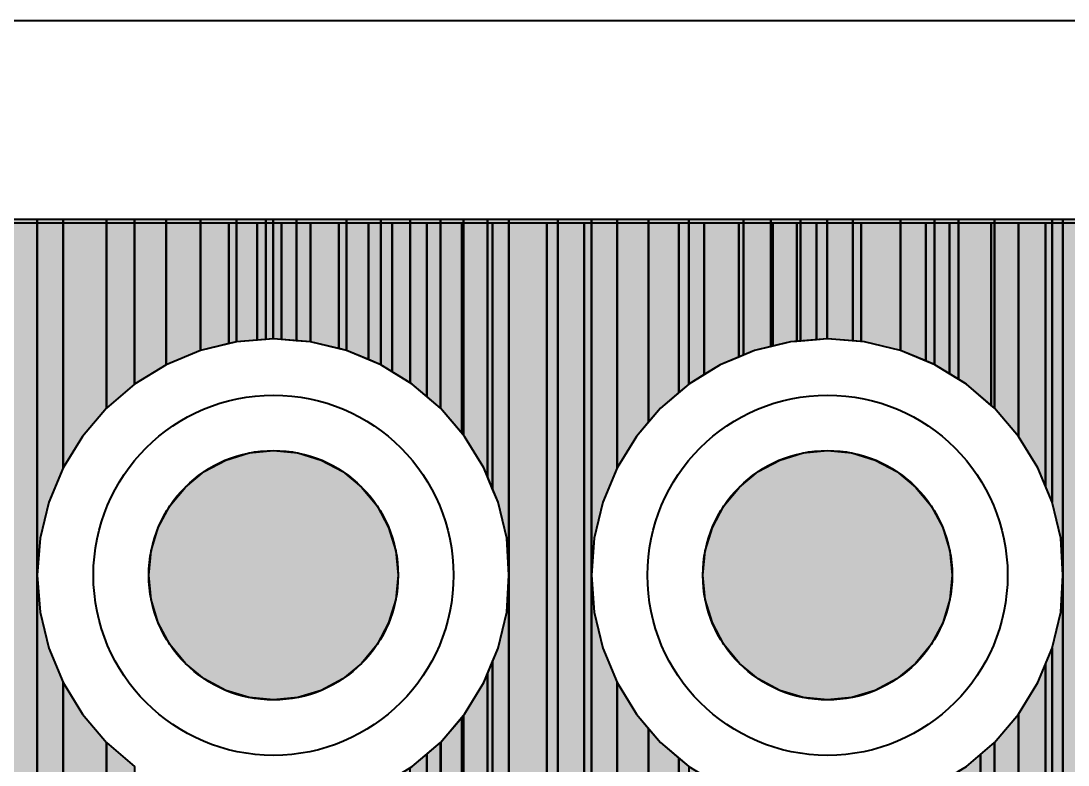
# Model space of a CAD drawing. Header units: millimetres. Extents: x 2 to 110, y 3 to 56.
# Drawn here: x 69.272 to 74.073, y 52.488 to 55.898 of the extents above; entities that cross this region are included whole.
import ezdxf

# ---------------------------------------------------------------- set-up
doc = ezdxf.new("R2010")
doc.units = ezdxf.units.MM
for name, color, linetype in [('bottom_copper', 7, 'Continuous'), ('bottom_silk', 7, 'Continuous'), ('drill_plated', 7, 'Continuous'), ('outline', 7, 'Continuous'), ('top_copper', 7, 'Continuous'), ('top_silk', 7, 'Continuous')]:
    doc.layers.add(name, color=color, linetype=linetype)

# ---------------------------------------------------------------- blocks, each defined once
blk = doc.blocks.new('Block24563')
at = {"layer": 'bottom_copper', "lineweight": 40}
for points in [[(0.0911, 50.8907), (-0.0635, 50.9028), (-0.0652, 50.9027), (-0.0652, 51.435), (0.0911, 51.435), (0.0911, 50.8907)], [(0.2711, 50.8498), (0.1059, 50.8895), (0.0911, 50.8907), (0.0911, 51.435), (0.2711, 51.435), (0.2711, 50.8498)], [(0.3865, 50.802), (0.2711, 50.8498), (0.2711, 51.435), (0.3865, 51.435), (0.3865, 50.802)], [(0.4957, 50.7434), (0.4281, 50.7848), (0.3865, 50.802), (0.3865, 51.435), (0.4957, 51.435), (0.4957, 50.7434)], [(0.6872, 50.5985), (0.573, 50.696), (0.4957, 50.7434), (0.4957, 51.435), (0.6872, 51.435), (0.6872, 50.5985)], [(0.8125, 50.4565), (0.7022, 50.5857), (0.6872, 50.5985), (0.6872, 51.435), (0.8125, 51.435), (0.8125, 50.4565)], [(0.9359, 50.228), (0.9013, 50.3116), (0.8125, 50.4565), (0.8125, 51.435), (0.9359, 51.435), (0.9359, 50.228)], [(1.016, 49.82), (1.006, 49.9894), (0.9663, 50.1546), (0.9359, 50.228), (0.9359, 51.435), (1.016, 51.435), (1.016, 49.82)], [(1.1938, 22.1541), (1.0575, 22.0705), (1.016, 22.035), (1.016, 51.435), (1.1938, 51.435), (1.1938, 22.1541)], [(1.016, 22.035), (0.9359, 21.9666), (0.9359, 49.412), (0.9663, 49.4854), (1.006, 49.6506), (1.016, 49.82), (1.016, 22.035)], [(0.9359, 21.9666), (0.832, 21.845), (0.8125, 21.8132), (0.8125, 49.1835), (0.9013, 49.3284), (0.9359, 49.412), (0.9359, 21.9666)], [(0.8125, 21.8132), (0.7484, 21.7087), (0.6872, 21.5609), (0.6499, 21.4054), (0.6374, 21.246), (0.6374, 48.999), (0.7022, 49.0543), (0.8125, 49.1835), (0.8125, 21.8132)], [(0.6374, 2.2585), (0.5845, 2.1965), (0.4957, 2.0516), (0.4957, 48.8966), (0.573, 48.944), (0.6374, 48.999), (0.6374, 2.2585)]]:
    blk.add_hatch(color=7, dxfattribs=at).paths.add_polyline_path(points, flags=0)
at = {"layer": 'bottom_copper', "color": 7, "lineweight": 40}
for points in [[(0.0911, 50.8907), (-0.0635, 50.9028), (-0.0652, 50.9027), (-0.0652, 51.435), (0.0911, 51.435), (0.0911, 50.8907)], [(0.2711, 50.8498), (0.1059, 50.8895), (0.0911, 50.8907), (0.0911, 51.435), (0.2711, 51.435), (0.2711, 50.8498)], [(0.3865, 50.802), (0.2711, 50.8498), (0.2711, 51.435), (0.3865, 51.435), (0.3865, 50.802)], [(0.4957, 50.7434), (0.4281, 50.7848), (0.3865, 50.802), (0.3865, 51.435), (0.4957, 51.435), (0.4957, 50.7434)], [(0.6872, 50.5985), (0.573, 50.696), (0.4957, 50.7434), (0.4957, 51.435), (0.6872, 51.435), (0.6872, 50.5985)], [(0.8125, 50.4565), (0.7022, 50.5857), (0.6872, 50.5985), (0.6872, 51.435), (0.8125, 51.435), (0.8125, 50.4565)], [(0.9359, 50.228), (0.9013, 50.3116), (0.8125, 50.4565), (0.8125, 51.435), (0.9359, 51.435), (0.9359, 50.228)], [(1.016, 49.82), (1.006, 49.9894), (0.9663, 50.1546), (0.9359, 50.228), (0.9359, 51.435), (1.016, 51.435), (1.016, 49.82)], [(1.1938, 22.1541), (1.0575, 22.0705), (1.016, 22.035), (1.016, 51.435), (1.1938, 51.435), (1.1938, 22.1541)], [(1.016, 22.035), (0.9359, 21.9666), (0.9359, 49.412), (0.9663, 49.4854), (1.006, 49.6506), (1.016, 49.82), (1.016, 22.035)], [(0.9359, 21.9666), (0.832, 21.845), (0.8125, 21.8132), (0.8125, 49.1835), (0.9013, 49.3284), (0.9359, 49.412), (0.9359, 21.9666)], [(0.8125, 21.8132), (0.7484, 21.7087), (0.6872, 21.5609), (0.6499, 21.4054), (0.6374, 21.246), (0.6374, 48.999), (0.7022, 49.0543), (0.8125, 49.1835), (0.8125, 21.8132)], [(0.6374, 2.2585), (0.5845, 2.1965), (0.4957, 2.0516), (0.4957, 48.8966), (0.573, 48.944), (0.6374, 48.999), (0.6374, 2.2585)]]:
    blk.add_lwpolyline(points, close=True, dxfattribs=at)
blk = doc.blocks.new('Block25898')
at = {"layer": 'bottom_copper', "lineweight": 40}
for points in [[(0, 48.0558), (-0.0977, 48.1703), (-0.161, 48.2243), (-0.161, 49.0196), (0, 49.0196), (0, 48.0558)], [(0.1413, 47.7998), (0.1014, 47.8962), (0.0126, 48.0411), (0, 48.0558), (0, 49.0196), (0.1413, 49.0196), (0.1413, 47.7998)], [(0.2161, 47.4046), (0.2061, 47.574), (0.1664, 47.7392), (0.1413, 47.7998), (0.1413, 49.0196), (0.2161, 49.0196), (0.2161, 47.4046)], [(0.39, 37.2115), (0.3033, 37.2647), (0.2161, 37.3008), (0.2161, 49.0196), (0.39, 49.0196), (0.39, 37.2115)], [(0.5612, 37.0772), (0.4396, 37.1811), (0.39, 37.2115), (0.39, 49.0196), (0.5612, 49.0196), (0.5612, 37.0772)], [(0.5938, 37.039), (0.5612, 37.0772), (0.5612, 49.0196), (0.5938, 49.0196), (0.5938, 37.039)], [(0.7118, 47.8962), (0.6468, 47.7392), (0.6071, 47.574), (0.5938, 47.4046), (0.5938, 49.0196), (0.7118, 49.0196), (0.7118, 47.8962)], [(0.8566, 48.1067), (0.8006, 48.0411), (0.7118, 47.8962), (0.7118, 49.0196), (0.8566, 49.0196), (0.8566, 48.1067)], [(0.9952, 48.2422), (0.9109, 48.1703), (0.8566, 48.1067), (0.8566, 49.0196), (0.9952, 49.0196), (0.9952, 48.2422)], [(1.1106, 48.3238), (1.0401, 48.2806), (0.9952, 48.2422), (0.9952, 49.0196), (1.1106, 49.0196), (1.1106, 48.3238)], [(1.27, 48.4046), (1.185, 48.3694), (1.1106, 48.3238), (1.1106, 49.0196), (1.27, 49.0196), (1.27, 48.4046)], [(1.4255, 48.4544), (1.342, 48.4344), (1.27, 48.4046), (1.27, 49.0196), (1.4255, 49.0196), (1.4255, 48.4544)], [(1.5366, 48.4764), (1.5072, 48.4741), (1.4255, 48.4544), (1.4255, 49.0196), (1.5366, 49.0196), (1.5366, 48.4764)], [(1.6254, 48.4834), (1.5366, 48.4764), (1.5366, 49.0196), (1.6254, 49.0196), (1.6254, 48.4834)], [(1.6749, 48.4873), (1.6254, 48.4834), (1.6254, 49.0196), (1.6749, 49.0196), (1.6749, 48.4873)], [(0.2161, 37.3008), (0.1555, 37.3259), (0.1413, 37.3293), (0.1413, 47.0093), (0.1664, 47.07), (0.2061, 47.2352), (0.2161, 47.4046), (0.2161, 37.3008)], [(0.7118, 36.8794), (0.6651, 36.9556), (0.5938, 37.039), (0.5938, 47.4046), (0.6071, 47.2352), (0.6468, 47.07), (0.7118, 46.913), (0.7118, 36.8794)], [(0.1413, 37.3293), (0, 37.3632), (0, 46.7533), (0.0126, 46.7681), (0.1014, 46.913), (0.1413, 47.0093), (0.1413, 37.3293)], [(0.8566, 36.3566), (0.8472, 36.516), (0.8099, 36.6715), (0.7487, 36.8193), (0.7118, 36.8794), (0.7118, 46.913), (0.8006, 46.7681), (0.8566, 46.7025), (0.8566, 36.3566)], [(0, 37.3632), (-0.1594, 37.3757), (-0.161, 37.3756), (-0.161, 46.5849), (-0.0977, 46.6389), (0, 46.7533), (0, 37.3632)], [(0.9952, 22.8886), (0.9512, 22.8852), (0.8566, 22.8625), (0.8566, 46.7025), (0.9109, 46.6389), (0.9952, 46.5669), (0.9952, 22.8886)], [(1.1106, 22.8977), (0.9952, 22.8886), (0.9952, 46.5669), (1.0401, 46.5286), (1.1106, 46.4854), (1.1106, 22.8977)]]:
    blk.add_hatch(color=7, dxfattribs=at).paths.add_polyline_path(points, flags=0)
at = {"layer": 'bottom_copper', "color": 7, "lineweight": 40}
for points in [[(0, 48.0558), (-0.0977, 48.1703), (-0.161, 48.2243), (-0.161, 49.0196), (0, 49.0196), (0, 48.0558)], [(0.1413, 47.7998), (0.1014, 47.8962), (0.0126, 48.0411), (0, 48.0558), (0, 49.0196), (0.1413, 49.0196), (0.1413, 47.7998)], [(0.2161, 47.4046), (0.2061, 47.574), (0.1664, 47.7392), (0.1413, 47.7998), (0.1413, 49.0196), (0.2161, 49.0196), (0.2161, 47.4046)], [(0.39, 37.2115), (0.3033, 37.2647), (0.2161, 37.3008), (0.2161, 49.0196), (0.39, 49.0196), (0.39, 37.2115)], [(0.5612, 37.0772), (0.4396, 37.1811), (0.39, 37.2115), (0.39, 49.0196), (0.5612, 49.0196), (0.5612, 37.0772)], [(0.5938, 37.039), (0.5612, 37.0772), (0.5612, 49.0196), (0.5938, 49.0196), (0.5938, 37.039)], [(0.7118, 47.8962), (0.6468, 47.7392), (0.6071, 47.574), (0.5938, 47.4046), (0.5938, 49.0196), (0.7118, 49.0196), (0.7118, 47.8962)], [(0.8566, 48.1067), (0.8006, 48.0411), (0.7118, 47.8962), (0.7118, 49.0196), (0.8566, 49.0196), (0.8566, 48.1067)], [(0.9952, 48.2422), (0.9109, 48.1703), (0.8566, 48.1067), (0.8566, 49.0196), (0.9952, 49.0196), (0.9952, 48.2422)], [(1.1106, 48.3238), (1.0401, 48.2806), (0.9952, 48.2422), (0.9952, 49.0196), (1.1106, 49.0196), (1.1106, 48.3238)], [(1.27, 48.4046), (1.185, 48.3694), (1.1106, 48.3238), (1.1106, 49.0196), (1.27, 49.0196), (1.27, 48.4046)], [(1.4255, 48.4544), (1.342, 48.4344), (1.27, 48.4046), (1.27, 49.0196), (1.4255, 49.0196), (1.4255, 48.4544)], [(1.5366, 48.4764), (1.5072, 48.4741), (1.4255, 48.4544), (1.4255, 49.0196), (1.5366, 49.0196), (1.5366, 48.4764)], [(1.6254, 48.4834), (1.5366, 48.4764), (1.5366, 49.0196), (1.6254, 49.0196), (1.6254, 48.4834)], [(1.6749, 48.4873), (1.6254, 48.4834), (1.6254, 49.0196), (1.6749, 49.0196), (1.6749, 48.4873)], [(0.2161, 37.3008), (0.1555, 37.3259), (0.1413, 37.3293), (0.1413, 47.0093), (0.1664, 47.07), (0.2061, 47.2352), (0.2161, 47.4046), (0.2161, 37.3008)], [(0.7118, 36.8794), (0.6651, 36.9556), (0.5938, 37.039), (0.5938, 47.4046), (0.6071, 47.2352), (0.6468, 47.07), (0.7118, 46.913), (0.7118, 36.8794)], [(0.1413, 37.3293), (0, 37.3632), (0, 46.7533), (0.0126, 46.7681), (0.1014, 46.913), (0.1413, 47.0093), (0.1413, 37.3293)], [(0.8566, 36.3566), (0.8472, 36.516), (0.8099, 36.6715), (0.7487, 36.8193), (0.7118, 36.8794), (0.7118, 46.913), (0.8006, 46.7681), (0.8566, 46.7025), (0.8566, 36.3566)], [(0, 37.3632), (-0.1594, 37.3757), (-0.161, 37.3756), (-0.161, 46.5849), (-0.0977, 46.6389), (0, 46.7533), (0, 37.3632)], [(0.9952, 22.8886), (0.9512, 22.8852), (0.8566, 22.8625), (0.8566, 46.7025), (0.9109, 46.6389), (0.9952, 46.5669), (0.9952, 22.8886)], [(1.1106, 22.8977), (0.9952, 22.8886), (0.9952, 46.5669), (1.0401, 46.5286), (1.1106, 46.4854), (1.1106, 22.8977)]]:
    blk.add_lwpolyline(points, close=True, dxfattribs=at)
blk = doc.blocks.new('Block27405')
at = {"layer": 'bottom_copper', "lineweight": 40}
for points in [[(0.3911, 45.4997), (0.3546, 45.5221), (0.2068, 45.5833), (0.2068, 51.435), (0.3911, 51.435), (0.3911, 45.4997)], [(0.5091, 50.3116), (0.4441, 50.1546), (0.4044, 49.9894), (0.3911, 49.82), (0.3911, 51.435), (0.5091, 51.435), (0.5091, 50.3116)], [(0.7082, 50.5857), (0.5979, 50.4565), (0.5091, 50.3116), (0.5091, 51.435), (0.7082, 51.435), (0.7082, 50.5857)], [(0.8374, 50.696), (0.7082, 50.5857), (0.7082, 51.435), (0.8374, 51.435), (0.8374, 50.696)], [(0.9823, 50.7848), (0.8374, 50.696), (0.8374, 51.435), (0.9823, 51.435), (0.9823, 50.7848)], [(1.2698, 50.8812), (1.1393, 50.8498), (0.9823, 50.7848), (0.9823, 51.435), (1.2698, 51.435), (1.2698, 50.8812)], [(1.3991, 50.8969), (1.3045, 50.8895), (1.2698, 50.8812), (1.2698, 51.435), (1.3991, 51.435), (1.3991, 50.8969)], [(1.5104, 50.8999), (1.4739, 50.9028), (1.3991, 50.8969), (1.3991, 51.435), (1.5104, 51.435), (1.5104, 50.8999)], [(1.6433, 50.8895), (1.5104, 50.8999), (1.5104, 51.435), (1.6433, 51.435), (1.6433, 50.8895)], [(1.773, 50.8583), (1.6433, 50.8895), (1.6433, 51.435), (1.773, 51.435), (1.773, 50.8583)], [(1.9093, 50.8081), (1.8085, 50.8498), (1.773, 50.8583), (1.773, 51.435), (1.9093, 51.435), (1.9093, 50.8081)], [(2.0185, 50.7523), (1.9655, 50.7848), (1.9093, 50.8081), (1.9093, 51.435), (2.0185, 51.435), (2.0185, 50.7523)], [(2.1763, 50.6397), (2.1104, 50.696), (2.0185, 50.7523), (2.0185, 51.435), (2.1763, 51.435), (2.1763, 50.6397)], [(0.5091, 45.4229), (0.4909, 45.4385), (0.3911, 45.4997), (0.3911, 49.82), (0.4044, 49.6506), (0.4441, 49.4854), (0.5091, 49.3284), (0.5091, 45.4229)], [(0.7082, 45.2226), (0.6125, 45.3346), (0.5091, 45.4229), (0.5091, 49.3284), (0.5979, 49.1835), (0.7082, 49.0543), (0.7082, 45.2226)], [(0.8374, 44.9864), (0.8, 45.0767), (0.7164, 45.213), (0.7082, 45.2226), (0.7082, 49.0543), (0.8374, 48.944), (0.8374, 44.9864)], [(2.1763, 39.791), (2.0185, 39.7786), (2.0185, 48.8877), (2.1104, 48.944), (2.1763, 49.0003), (2.1763, 39.791)]]:
    blk.add_hatch(color=7, dxfattribs=at).paths.add_polyline_path(points, flags=0)
at = {"layer": 'bottom_copper', "color": 7, "lineweight": 40}
for points in [[(0.3911, 45.4997), (0.3546, 45.5221), (0.2068, 45.5833), (0.2068, 51.435), (0.3911, 51.435), (0.3911, 45.4997)], [(0.5091, 50.3116), (0.4441, 50.1546), (0.4044, 49.9894), (0.3911, 49.82), (0.3911, 51.435), (0.5091, 51.435), (0.5091, 50.3116)], [(0.7082, 50.5857), (0.5979, 50.4565), (0.5091, 50.3116), (0.5091, 51.435), (0.7082, 51.435), (0.7082, 50.5857)], [(0.8374, 50.696), (0.7082, 50.5857), (0.7082, 51.435), (0.8374, 51.435), (0.8374, 50.696)], [(0.9823, 50.7848), (0.8374, 50.696), (0.8374, 51.435), (0.9823, 51.435), (0.9823, 50.7848)], [(1.2698, 50.8812), (1.1393, 50.8498), (0.9823, 50.7848), (0.9823, 51.435), (1.2698, 51.435), (1.2698, 50.8812)], [(1.3991, 50.8969), (1.3045, 50.8895), (1.2698, 50.8812), (1.2698, 51.435), (1.3991, 51.435), (1.3991, 50.8969)], [(1.5104, 50.8999), (1.4739, 50.9028), (1.3991, 50.8969), (1.3991, 51.435), (1.5104, 51.435), (1.5104, 50.8999)], [(1.6433, 50.8895), (1.5104, 50.8999), (1.5104, 51.435), (1.6433, 51.435), (1.6433, 50.8895)], [(1.773, 50.8583), (1.6433, 50.8895), (1.6433, 51.435), (1.773, 51.435), (1.773, 50.8583)], [(1.9093, 50.8081), (1.8085, 50.8498), (1.773, 50.8583), (1.773, 51.435), (1.9093, 51.435), (1.9093, 50.8081)], [(2.0185, 50.7523), (1.9655, 50.7848), (1.9093, 50.8081), (1.9093, 51.435), (2.0185, 51.435), (2.0185, 50.7523)], [(2.1763, 50.6397), (2.1104, 50.696), (2.0185, 50.7523), (2.0185, 51.435), (2.1763, 51.435), (2.1763, 50.6397)], [(0.5091, 45.4229), (0.4909, 45.4385), (0.3911, 45.4997), (0.3911, 49.82), (0.4044, 49.6506), (0.4441, 49.4854), (0.5091, 49.3284), (0.5091, 45.4229)], [(0.7082, 45.2226), (0.6125, 45.3346), (0.5091, 45.4229), (0.5091, 49.3284), (0.5979, 49.1835), (0.7082, 49.0543), (0.7082, 45.2226)], [(0.8374, 44.9864), (0.8, 45.0767), (0.7164, 45.213), (0.7082, 45.2226), (0.7082, 49.0543), (0.8374, 48.944), (0.8374, 44.9864)], [(2.1763, 39.791), (2.0185, 39.7786), (2.0185, 48.8877), (2.1104, 48.944), (2.1763, 49.0003), (2.1763, 39.791)]]:
    blk.add_lwpolyline(points, close=True, dxfattribs=at)
blk = doc.blocks.new('Block95512')
at = {"layer": 'top_copper', "lineweight": 40}
for points in [[(0, 23.9732), (-0.1155, 23.9823), (-0.1172, 23.9822), (-0.1172, 24.5305), (0, 24.5305), (0, 23.9732)], [(0.2191, 23.9293), (0.0539, 23.969), (0, 23.9732), (0, 24.5305), (0.2191, 24.5305), (0.2191, 23.9293)], [(0.3752, 23.8647), (0.2191, 23.9293), (0.2191, 24.5305), (0.3752, 24.5305), (0.3752, 23.8647)], [(0.4851, 23.7975), (0.3761, 23.8643), (0.3752, 23.8647), (0.3752, 24.5305), (0.4851, 24.5305), (0.4851, 23.7975)], [(0.6502, 23.6652), (0.521, 23.7755), (0.4851, 23.7975), (0.4851, 24.5305), (0.6502, 24.5305), (0.6502, 23.6652)], [(0.9143, 23.2341), (0.8493, 23.3911), (0.7605, 23.536), (0.6502, 23.6652), (0.6502, 24.5305), (0.9143, 24.5305), (0.9143, 23.2341)], [(0.964, 22.8995), (0.954, 23.0689), (0.9143, 23.2341), (0.9143, 24.5305), (0.964, 24.5305), (0.964, 22.8995)], [(1.3417, 16.9315), (0.964, 16.9315), (0.964, 24.5305), (1.3417, 24.5305), (1.3417, 16.9315)], [(0.964, 16.9315), (0.9143, 16.9315), (0.9143, 22.5649), (0.954, 22.7301), (0.964, 22.8995), (0.964, 16.9315)], [(0.9143, 16.9315), (0.6502, 16.9315), (0.6502, 22.1338), (0.7605, 22.263), (0.8493, 22.4079), (0.9143, 22.5649), (0.9143, 16.9315)], [(0.6502, 16.9315), (0.535, 16.9315), (0.525, 16.9323), (0.4851, 16.9291), (0.4851, 22.0015), (0.521, 22.0235), (0.6502, 22.1338), (0.6502, 16.9315)]]:
    blk.add_hatch(color=7, dxfattribs=at).paths.add_polyline_path(points, flags=0)
at = {"layer": 'top_copper', "color": 7, "lineweight": 40}
for points in [[(0, 23.9732), (-0.1155, 23.9823), (-0.1172, 23.9822), (-0.1172, 24.5305), (0, 24.5305), (0, 23.9732)], [(0.2191, 23.9293), (0.0539, 23.969), (0, 23.9732), (0, 24.5305), (0.2191, 24.5305), (0.2191, 23.9293)], [(0.3752, 23.8647), (0.2191, 23.9293), (0.2191, 24.5305), (0.3752, 24.5305), (0.3752, 23.8647)], [(0.4851, 23.7975), (0.3761, 23.8643), (0.3752, 23.8647), (0.3752, 24.5305), (0.4851, 24.5305), (0.4851, 23.7975)], [(0.6502, 23.6652), (0.521, 23.7755), (0.4851, 23.7975), (0.4851, 24.5305), (0.6502, 24.5305), (0.6502, 23.6652)], [(0.9143, 23.2341), (0.8493, 23.3911), (0.7605, 23.536), (0.6502, 23.6652), (0.6502, 24.5305), (0.9143, 24.5305), (0.9143, 23.2341)], [(0.964, 22.8995), (0.954, 23.0689), (0.9143, 23.2341), (0.9143, 24.5305), (0.964, 24.5305), (0.964, 22.8995)], [(1.3417, 16.9315), (0.964, 16.9315), (0.964, 24.5305), (1.3417, 24.5305), (1.3417, 16.9315)], [(0.964, 16.9315), (0.9143, 16.9315), (0.9143, 22.5649), (0.954, 22.7301), (0.964, 22.8995), (0.964, 16.9315)], [(0.9143, 16.9315), (0.6502, 16.9315), (0.6502, 22.1338), (0.7605, 22.263), (0.8493, 22.4079), (0.9143, 22.5649), (0.9143, 16.9315)], [(0.6502, 16.9315), (0.535, 16.9315), (0.525, 16.9323), (0.4851, 16.9291), (0.4851, 22.0015), (0.521, 22.0235), (0.6502, 22.1338), (0.6502, 16.9315)]]:
    blk.add_lwpolyline(points, close=True, dxfattribs=at)
blk = doc.blocks.new('Block96932')
at = {"layer": 'top_copper', "lineweight": 40}
for points in [[(0, 21.6868), (-0.105, 21.695), (-0.1067, 21.6949), (-0.1067, 22.2432), (0, 22.2432), (0, 21.6868)], [(0.2296, 21.642), (0.0644, 21.6817), (0, 21.6868), (0, 22.2432), (0.2296, 22.2432), (0.2296, 21.642)], [(0.3866, 21.577), (0.2296, 21.642), (0.2296, 22.2432), (0.3866, 22.2432), (0.3866, 21.577)], [(0.5219, 21.4941), (0.3866, 21.577), (0.3866, 22.2432), (0.5219, 22.2432), (0.5219, 21.4941)], [(0.6607, 21.3779), (0.5315, 21.4882), (0.5219, 21.4941), (0.5219, 22.2432), (0.6607, 22.2432), (0.6607, 21.3779)], [(0.7667, 21.2537), (0.6607, 21.3779), (0.6607, 22.2432), (0.7667, 22.2432), (0.7667, 21.2537)], [(0.8766, 21.0632), (0.8598, 21.1038), (0.771, 21.2487), (0.7667, 21.2537), (0.7667, 22.2432), (0.8766, 22.2432), (0.8766, 21.0632)], [(0.9745, 20.6122), (0.9645, 20.7816), (0.9248, 20.9468), (0.8766, 21.0632), (0.8766, 22.2432), (0.9745, 22.2432), (0.9745, 20.6122)], [(1.198, 14.6442), (0.9745, 14.6442), (0.9745, 22.2432), (1.198, 22.2432), (1.198, 14.6442)], [(1.3522, 14.6442), (1.198, 14.6442), (1.198, 22.2432), (1.3522, 22.2432), (1.3522, 14.6442)], [(1.4702, 21.1038), (1.4052, 20.9468), (1.3655, 20.7816), (1.3522, 20.6122), (1.3522, 22.2432), (1.4702, 22.2432), (1.4702, 21.1038)], [(1.615, 21.3143), (1.559, 21.2487), (1.4702, 21.1038), (1.4702, 22.2432), (1.615, 22.2432), (1.615, 21.3143)], [(1.7985, 21.4882), (1.6693, 21.3779), (1.615, 21.3143), (1.615, 22.2432), (1.7985, 22.2432), (1.7985, 21.4882)], [(2.0495, 21.6209), (1.9434, 21.577), (1.7985, 21.4882), (1.7985, 22.2432), (2.0495, 22.2432), (2.0495, 21.6209)], [(2.1752, 21.66), (2.1004, 21.642), (2.0495, 21.6209), (2.0495, 22.2432), (2.1752, 22.2432), (2.1752, 21.66)], [(2.3111, 21.6853), (2.2656, 21.6817), (2.1752, 21.66), (2.1752, 22.2432), (2.3111, 22.2432), (2.3111, 21.6853)], [(2.4333, 21.6949), (2.3112, 21.6853), (2.3111, 22.2432), (2.4333, 22.2432), (2.4333, 21.6949)], [(0.9745, 14.6442), (0.9265, 14.6442), (0.9165, 14.645), (0.8766, 14.6418), (0.8766, 20.1612), (0.9248, 20.2776), (0.9645, 20.4428), (0.9745, 20.6122), (0.9745, 14.6442)], [(1.4702, 14.6442), (1.3522, 14.6442), (1.3522, 20.6122), (1.3655, 20.4428), (1.4052, 20.2776), (1.4702, 20.1206), (1.4702, 14.6442)], [(0.8766, 14.6418), (0.8378, 14.6325), (0.8008, 14.6172), (0.7667, 14.5963), (0.7667, 19.9707), (0.771, 19.9757), (0.8598, 20.1206), (0.8766, 20.1612), (0.8766, 14.6418)], [(1.615, 14.6442), (1.4702, 14.6442), (1.4702, 20.1206), (1.559, 19.9757), (1.615, 19.9101), (1.615, 14.6442)], [(0.7667, 14.5963), (0.7363, 14.5704), (0.7104, 14.54), (0.6895, 14.5059), (0.6742, 14.4689), (0.6649, 14.4301), (0.6617, 14.3902), (0.6617, 19.8477), (0.7667, 19.9707), (0.7667, 14.5963)], [(1.7985, 14.6442), (1.615, 14.6442), (1.615, 19.9101), (1.6693, 19.8465), (1.7985, 19.7362), (1.7985, 14.6442)], [(0.6607, 13.4377), (0.5219, 13.4377), (0.5219, 19.7303), (0.5315, 19.7362), (0.6607, 19.8465), (0.6607, 13.4377)], [(0.6617, 13.4377), (0.6607, 13.4377), (0.6607, 19.8465), (0.6617, 19.8477), (0.6617, 13.4377)]]:
    blk.add_hatch(color=7, dxfattribs=at).paths.add_polyline_path(points, flags=0)
at = {"layer": 'top_copper', "color": 7, "lineweight": 40}
for points in [[(0, 21.6868), (-0.105, 21.695), (-0.1067, 21.6949), (-0.1067, 22.2432), (0, 22.2432), (0, 21.6868)], [(0.2296, 21.642), (0.0644, 21.6817), (0, 21.6868), (0, 22.2432), (0.2296, 22.2432), (0.2296, 21.642)], [(0.3866, 21.577), (0.2296, 21.642), (0.2296, 22.2432), (0.3866, 22.2432), (0.3866, 21.577)], [(0.5219, 21.4941), (0.3866, 21.577), (0.3866, 22.2432), (0.5219, 22.2432), (0.5219, 21.4941)], [(0.6607, 21.3779), (0.5315, 21.4882), (0.5219, 21.4941), (0.5219, 22.2432), (0.6607, 22.2432), (0.6607, 21.3779)], [(0.7667, 21.2537), (0.6607, 21.3779), (0.6607, 22.2432), (0.7667, 22.2432), (0.7667, 21.2537)], [(0.8766, 21.0632), (0.8598, 21.1038), (0.771, 21.2487), (0.7667, 21.2537), (0.7667, 22.2432), (0.8766, 22.2432), (0.8766, 21.0632)], [(0.9745, 20.6122), (0.9645, 20.7816), (0.9248, 20.9468), (0.8766, 21.0632), (0.8766, 22.2432), (0.9745, 22.2432), (0.9745, 20.6122)], [(1.198, 14.6442), (0.9745, 14.6442), (0.9745, 22.2432), (1.198, 22.2432), (1.198, 14.6442)], [(1.3522, 14.6442), (1.198, 14.6442), (1.198, 22.2432), (1.3522, 22.2432), (1.3522, 14.6442)], [(1.4702, 21.1038), (1.4052, 20.9468), (1.3655, 20.7816), (1.3522, 20.6122), (1.3522, 22.2432), (1.4702, 22.2432), (1.4702, 21.1038)], [(1.615, 21.3143), (1.559, 21.2487), (1.4702, 21.1038), (1.4702, 22.2432), (1.615, 22.2432), (1.615, 21.3143)], [(1.7985, 21.4882), (1.6693, 21.3779), (1.615, 21.3143), (1.615, 22.2432), (1.7985, 22.2432), (1.7985, 21.4882)], [(2.0495, 21.6209), (1.9434, 21.577), (1.7985, 21.4882), (1.7985, 22.2432), (2.0495, 22.2432), (2.0495, 21.6209)], [(2.1752, 21.66), (2.1004, 21.642), (2.0495, 21.6209), (2.0495, 22.2432), (2.1752, 22.2432), (2.1752, 21.66)], [(2.3111, 21.6853), (2.2656, 21.6817), (2.1752, 21.66), (2.1752, 22.2432), (2.3111, 22.2432), (2.3111, 21.6853)], [(2.4333, 21.6949), (2.3112, 21.6853), (2.3111, 22.2432), (2.4333, 22.2432), (2.4333, 21.6949)], [(0.9745, 14.6442), (0.9265, 14.6442), (0.9165, 14.645), (0.8766, 14.6418), (0.8766, 20.1612), (0.9248, 20.2776), (0.9645, 20.4428), (0.9745, 20.6122), (0.9745, 14.6442)], [(1.4702, 14.6442), (1.3522, 14.6442), (1.3522, 20.6122), (1.3655, 20.4428), (1.4052, 20.2776), (1.4702, 20.1206), (1.4702, 14.6442)], [(0.8766, 14.6418), (0.8378, 14.6325), (0.8008, 14.6172), (0.7667, 14.5963), (0.7667, 19.9707), (0.771, 19.9757), (0.8598, 20.1206), (0.8766, 20.1612), (0.8766, 14.6418)], [(1.615, 14.6442), (1.4702, 14.6442), (1.4702, 20.1206), (1.559, 19.9757), (1.615, 19.9101), (1.615, 14.6442)], [(0.7667, 14.5963), (0.7363, 14.5704), (0.7104, 14.54), (0.6895, 14.5059), (0.6742, 14.4689), (0.6649, 14.4301), (0.6617, 14.3902), (0.6617, 19.8477), (0.7667, 19.9707), (0.7667, 14.5963)], [(1.7985, 14.6442), (1.615, 14.6442), (1.615, 19.9101), (1.6693, 19.8465), (1.7985, 19.7362), (1.7985, 14.6442)], [(0.6607, 13.4377), (0.5219, 13.4377), (0.5219, 19.7303), (0.5315, 19.7362), (0.6607, 19.8465), (0.6607, 13.4377)], [(0.6617, 13.4377), (0.6607, 13.4377), (0.6607, 19.8465), (0.6617, 19.8477), (0.6617, 13.4377)]]:
    blk.add_lwpolyline(points, close=True, dxfattribs=at)
blk = doc.blocks.new('Block112410')
at = {"layer": 'top_copper', "lineweight": 40}
for points in [[(1.3237, 0.2867), (1.2872, 0.3091), (1.1394, 0.3703), (0.9839, 0.4076), (0.946, 0.4106), (0.946, 6.238), (1.3237, 6.238), (1.3237, 0.2867)], [(1.4417, 5.0986), (1.3767, 4.9416), (1.337, 4.7764), (1.3237, 4.607), (1.3237, 6.238), (1.4417, 6.238), (1.4417, 5.0986)], [(1.6408, 5.3727), (1.5305, 5.2435), (1.4417, 5.0986), (1.4417, 6.238), (1.6408, 6.238), (1.6408, 5.3727)], [(1.77, 5.483), (1.6408, 5.3727), (1.6408, 6.238), (1.77, 6.238), (1.77, 5.483)], [(1.9149, 5.5718), (1.77, 5.483), (1.77, 6.238), (1.9149, 6.238), (1.9149, 5.5718)], [(2.0719, 5.6368), (1.9149, 5.5718), (1.9149, 6.238), (2.0719, 6.238), (2.0719, 5.6368)], [(2.2371, 5.6765), (2.0719, 5.6368), (2.0719, 6.238), (2.2371, 6.238), (2.2371, 5.6765)], [(2.3709, 5.687), (2.2371, 5.6765), (2.2371, 6.238), (2.3709, 6.238), (2.3709, 5.687)], [(2.4048, 5.6897), (2.3709, 5.687), (2.3709, 6.238), (2.4048, 6.238), (2.4048, 5.6897)], [(1.4417, 0.2099), (1.4235, 0.2255), (1.3237, 0.2867), (1.3237, 4.607), (1.337, 4.4376), (1.3767, 4.2724), (1.4417, 4.1154), (1.4417, 0.2099)], [(1.6408, 0.0096), (1.5451, 0.1216), (1.4417, 0.2099), (1.4417, 4.1154), (1.5305, 3.9705), (1.6408, 3.8413), (1.6408, 0.0096)], [(1.77, -0.2266), (1.7326, -0.1363), (1.649, 0), (1.6408, 0.0096), (1.6408, 3.8413), (1.77, 3.731), (1.77, -0.2266)]]:
    blk.add_hatch(color=7, dxfattribs=at).paths.add_polyline_path(points, flags=0)
at = {"layer": 'top_copper', "color": 7, "lineweight": 40}
for points in [[(1.3237, 0.2867), (1.2872, 0.3091), (1.1394, 0.3703), (0.9839, 0.4076), (0.946, 0.4106), (0.946, 6.238), (1.3237, 6.238), (1.3237, 0.2867)], [(1.4417, 5.0986), (1.3767, 4.9416), (1.337, 4.7764), (1.3237, 4.607), (1.3237, 6.238), (1.4417, 6.238), (1.4417, 5.0986)], [(1.6408, 5.3727), (1.5305, 5.2435), (1.4417, 5.0986), (1.4417, 6.238), (1.6408, 6.238), (1.6408, 5.3727)], [(1.77, 5.483), (1.6408, 5.3727), (1.6408, 6.238), (1.77, 6.238), (1.77, 5.483)], [(1.9149, 5.5718), (1.77, 5.483), (1.77, 6.238), (1.9149, 6.238), (1.9149, 5.5718)], [(2.0719, 5.6368), (1.9149, 5.5718), (1.9149, 6.238), (2.0719, 6.238), (2.0719, 5.6368)], [(2.2371, 5.6765), (2.0719, 5.6368), (2.0719, 6.238), (2.2371, 6.238), (2.2371, 5.6765)], [(2.3709, 5.687), (2.2371, 5.6765), (2.2371, 6.238), (2.3709, 6.238), (2.3709, 5.687)], [(2.4048, 5.6897), (2.3709, 5.687), (2.3709, 6.238), (2.4048, 6.238), (2.4048, 5.6897)], [(1.4417, 0.2099), (1.4235, 0.2255), (1.3237, 0.2867), (1.3237, 4.607), (1.337, 4.4376), (1.3767, 4.2724), (1.4417, 4.1154), (1.4417, 0.2099)], [(1.6408, 0.0096), (1.5451, 0.1216), (1.4417, 0.2099), (1.4417, 4.1154), (1.5305, 3.9705), (1.6408, 3.8413), (1.6408, 0.0096)], [(1.77, -0.2266), (1.7326, -0.1363), (1.649, 0), (1.6408, 0.0096), (1.6408, 3.8413), (1.77, 3.731), (1.77, -0.2266)]]:
    blk.add_lwpolyline(points, close=True, dxfattribs=at)

msp = doc.modelspace()

# ---------------------------------------------------------------- hatches: boundary and pattern name
at = {"layer": 'bottom_copper', "lineweight": 40}
for points in [[(70.9905, 53.2465), (70.958, 53.1393), (70.9052, 53.0405), (70.8341, 52.9539), (70.7475, 52.8828), (70.6487, 52.83), (70.5415, 52.7975), (70.43, 52.7865), (70.3185, 52.7975), (70.2113, 52.83), (70.1125, 52.8828), (70.0259, 52.9539), (69.9548, 53.0405), (69.902, 53.1393), (69.8695, 53.2465), (69.8585, 53.358), (69.8695, 53.4695), (69.902, 53.5767), (69.9548, 53.6755), (70.0259, 53.7621), (70.1125, 53.8332), (70.2113, 53.886), (70.3185, 53.9185), (70.43, 53.9295), (70.5415, 53.9185), (70.6487, 53.886), (70.7475, 53.8332), (70.8341, 53.7621), (70.9052, 53.6755), (70.958, 53.5767), (70.9905, 53.4695), (71.0015, 53.358), (70.9905, 53.2465)], [(73.5305, 53.2465), (73.498, 53.1393), (73.4452, 53.0405), (73.3741, 52.9539), (73.2875, 52.8828), (73.1887, 52.83), (73.0815, 52.7975), (72.97, 52.7865), (72.8585, 52.7975), (72.7513, 52.83), (72.6525, 52.8828), (72.5659, 52.9539), (72.4948, 53.0405), (72.442, 53.1393), (72.4095, 53.2465), (72.3985, 53.358), (72.4095, 53.4695), (72.442, 53.5767), (72.4948, 53.6755), (72.5659, 53.7621), (72.6525, 53.8332), (72.7513, 53.886), (72.8585, 53.9185), (72.97, 53.9295), (73.0815, 53.9185), (73.1887, 53.886), (73.2875, 53.8332), (73.3741, 53.7621), (73.4452, 53.6755), (73.498, 53.5767), (73.5305, 53.4695), (73.5415, 53.358), (73.5305, 53.2465)]]:
    msp.add_hatch(color=7, dxfattribs=at).paths.add_polyline_path(points, flags=0)
at = {"layer": 'drill_plated', "lineweight": 40}
for points in [[(70.9905, 53.2465), (70.958, 53.1393), (70.9052, 53.0405), (70.8341, 52.9539), (70.7475, 52.8828), (70.6487, 52.83), (70.5415, 52.7975), (70.43, 52.7865), (70.3185, 52.7975), (70.2113, 52.83), (70.1125, 52.8828), (70.0259, 52.9539), (69.9548, 53.0405), (69.902, 53.1393), (69.8695, 53.2465), (69.8585, 53.358), (69.8695, 53.4695), (69.902, 53.5767), (69.9548, 53.6755), (70.0259, 53.7621), (70.1125, 53.8332), (70.2113, 53.886), (70.3185, 53.9185), (70.43, 53.9295), (70.5415, 53.9185), (70.6487, 53.886), (70.7475, 53.8332), (70.8341, 53.7621), (70.9052, 53.6755), (70.958, 53.5767), (70.9905, 53.4695), (71.0015, 53.358), (70.9905, 53.2465)], [(73.5305, 53.2465), (73.498, 53.1393), (73.4452, 53.0405), (73.3741, 52.9539), (73.2875, 52.8828), (73.1887, 52.83), (73.0815, 52.7975), (72.97, 52.7865), (72.8585, 52.7975), (72.7513, 52.83), (72.6525, 52.8828), (72.5659, 52.9539), (72.4948, 53.0405), (72.442, 53.1393), (72.4095, 53.2465), (72.3985, 53.358), (72.4095, 53.4695), (72.442, 53.5767), (72.4948, 53.6755), (72.5659, 53.7621), (72.6525, 53.8332), (72.7513, 53.886), (72.8585, 53.9185), (72.97, 53.9295), (73.0815, 53.9185), (73.1887, 53.886), (73.2875, 53.8332), (73.3741, 53.7621), (73.4452, 53.6755), (73.498, 53.5767), (73.5305, 53.4695), (73.5415, 53.358), (73.5305, 53.2465)]]:
    msp.add_hatch(color=7, dxfattribs=at).paths.add_polyline_path(points, flags=0)
at = {"layer": 'top_copper', "lineweight": 40}
for points in [[(70.9905, 53.2465), (70.958, 53.1393), (70.9052, 53.0405), (70.8341, 52.9539), (70.7475, 52.8828), (70.6487, 52.83), (70.5415, 52.7975), (70.43, 52.7865), (70.3185, 52.7975), (70.2113, 52.83), (70.1125, 52.8828), (70.0259, 52.9539), (69.9548, 53.0405), (69.902, 53.1393), (69.8695, 53.2465), (69.8585, 53.358), (69.8695, 53.4695), (69.902, 53.5767), (69.9548, 53.6755), (70.0259, 53.7621), (70.1125, 53.8332), (70.2113, 53.886), (70.3185, 53.9185), (70.43, 53.9295), (70.5415, 53.9185), (70.6487, 53.886), (70.7475, 53.8332), (70.8341, 53.7621), (70.9052, 53.6755), (70.958, 53.5767), (70.9905, 53.4695), (71.0015, 53.358), (70.9905, 53.2465)], [(73.5305, 53.2465), (73.498, 53.1393), (73.4452, 53.0405), (73.3741, 52.9539), (73.2875, 52.8828), (73.1887, 52.83), (73.0815, 52.7975), (72.97, 52.7865), (72.8585, 52.7975), (72.7513, 52.83), (72.6525, 52.8828), (72.5659, 52.9539), (72.4948, 53.0405), (72.442, 53.1393), (72.4095, 53.2465), (72.3985, 53.358), (72.4095, 53.4695), (72.442, 53.5767), (72.4948, 53.6755), (72.5659, 53.7621), (72.6525, 53.8332), (72.7513, 53.886), (72.8585, 53.9185), (72.97, 53.9295), (73.0815, 53.9185), (73.1887, 53.886), (73.2875, 53.8332), (73.3741, 53.7621), (73.4452, 53.6755), (73.498, 53.5767), (73.5305, 53.4695), (73.5415, 53.358), (73.5305, 53.2465)]]:
    msp.add_hatch(color=7, dxfattribs=at).paths.add_polyline_path(points, flags=0)

# ---------------------------------------------------------------- linework, layer by layer
at = {"layer": 'bottom_copper', "color": 7, "lineweight": 40}
for p, q in [((68.8464, 54.973), (71.1324, 54.973)), ((71.1324, 54.1777), (71.1324, 54.973)), ((71.1324, 54.973), (72.9683, 54.973)), ((71.1324, 54.973), (71.1324, 54.1777)), ((72.9683, 54.4407), (72.9683, 54.973)), ((72.9683, 54.973), (75.5083, 54.973)), ((72.9683, 54.973), (72.9683, 54.4407)), ((70.43, 54.4408), (70.2606, 54.4275)), ((70.5994, 54.4275), (70.43, 54.4408)), ((72.9683, 54.4407), (72.8006, 54.4275)), ((72.97, 54.4408), (72.9683, 54.4407)), ((73.1394, 54.4275), (72.97, 54.4408)), ((70.2606, 54.4275), (70.0954, 54.3878)), ((70.7646, 54.3878), (70.5994, 54.4275)), ((72.8006, 54.4275), (72.6354, 54.3878)), ((73.3046, 54.3878), (73.1394, 54.4275)), ((70.0954, 54.3878), (69.9384, 54.3228)), ((70.9216, 54.3228), (70.7646, 54.3878)), ((72.6354, 54.3878), (72.4784, 54.3228)), ((73.4616, 54.3228), (73.3046, 54.3878)), ((69.9384, 54.3228), (69.7935, 54.234)), ((71.0665, 54.234), (70.9216, 54.3228)), ((72.4784, 54.3228), (72.3335, 54.234)), ((73.6065, 54.234), (73.4616, 54.3228)), ((69.7935, 54.234), (69.6643, 54.1237)), ((71.1324, 54.1777), (71.0665, 54.234)), ((72.3335, 54.234), (72.2043, 54.1237)), ((73.7357, 54.1237), (73.6065, 54.234)), ((71.1957, 54.1237), (71.1324, 54.1777)), ((69.6643, 54.1237), (69.554, 53.9945)), ((71.306, 53.9945), (71.1957, 54.1237)), ((72.2043, 54.1237), (72.094, 53.9945)), ((73.846, 53.9945), (73.7357, 54.1237)), ((69.554, 53.9945), (69.4652, 53.8496)), ((71.3948, 53.8496), (71.306, 53.9945)), ((72.094, 53.9945), (72.0052, 53.8496)), ((73.9348, 53.8496), (73.846, 53.9945)), ((69.4652, 53.8496), (69.4002, 53.6926)), ((71.4598, 53.6926), (71.3948, 53.8496)), ((72.0052, 53.8496), (71.9402, 53.6926)), ((73.9998, 53.6926), (73.9348, 53.8496)), ((69.4002, 53.6926), (69.3605, 53.5274)), ((71.4995, 53.5274), (71.4598, 53.6926)), ((71.9402, 53.6926), (71.9005, 53.5274)), ((74.0395, 53.5274), (73.9998, 53.6926)), ((69.3605, 53.5274), (69.3472, 53.358)), ((71.5095, 53.358), (71.4995, 53.5274)), ((71.9005, 53.5274), (71.8872, 53.358)), ((74.0495, 53.358), (74.0395, 53.5274)), ((69.3472, 53.358), (69.3605, 53.1886)), ((71.4995, 53.1886), (71.5095, 53.358)), ((71.8872, 53.358), (71.9005, 53.1886)), ((74.0395, 53.1886), (74.0495, 53.358)), ((69.3605, 53.1886), (69.4002, 53.0234)), ((71.4598, 53.0234), (71.4995, 53.1886)), ((71.9005, 53.1886), (71.9402, 53.0234)), ((73.9998, 53.0234), (74.0395, 53.1886)), ((69.4002, 53.0234), (69.4652, 52.8664)), ((71.3948, 52.8664), (71.4598, 53.0234)), ((71.9402, 53.0234), (72.0052, 52.8664)), ((73.9348, 52.8664), (73.9998, 53.0234)), ((69.4652, 52.8664), (69.554, 52.7215)), ((71.306, 52.7215), (71.3948, 52.8664)), ((72.0052, 52.8664), (72.094, 52.7215)), ((73.846, 52.7215), (73.9348, 52.8664)), ((69.554, 52.7215), (69.6643, 52.5923)), ((71.1957, 52.5923), (71.306, 52.7215)), ((72.094, 52.7215), (72.2043, 52.5923)), ((73.7357, 52.5923), (73.846, 52.7215)), ((69.6643, 52.5923), (69.7935, 52.482)), ((71.1324, 52.5383), (71.1957, 52.5923)), ((72.2043, 52.5923), (72.3335, 52.482)), ((73.6065, 52.482), (73.7357, 52.5923)), ((71.0665, 52.482), (71.1324, 52.5383)), ((71.1324, 43.329), (71.1324, 52.5383)), ((71.1324, 52.5383), (71.1324, 43.329))]:
    msp.add_line(p, q, dxfattribs=at)
for points in [[(70.9905, 53.2465), (70.958, 53.1393), (70.9052, 53.0405), (70.8341, 52.9539), (70.7475, 52.8828), (70.6487, 52.83), (70.5415, 52.7975), (70.43, 52.7865), (70.3185, 52.7975), (70.2113, 52.83), (70.1125, 52.8828), (70.0259, 52.9539), (69.9548, 53.0405), (69.902, 53.1393), (69.8695, 53.2465), (69.8585, 53.358), (69.8695, 53.4695), (69.902, 53.5767), (69.9548, 53.6755), (70.0259, 53.7621), (70.1125, 53.8332), (70.2113, 53.886), (70.3185, 53.9185), (70.43, 53.9295), (70.5415, 53.9185), (70.6487, 53.886), (70.7475, 53.8332), (70.8341, 53.7621), (70.9052, 53.6755), (70.958, 53.5767), (70.9905, 53.4695), (71.0015, 53.358), (70.9905, 53.2465)], [(73.5305, 53.2465), (73.498, 53.1393), (73.4452, 53.0405), (73.3741, 52.9539), (73.2875, 52.8828), (73.1887, 52.83), (73.0815, 52.7975), (72.97, 52.7865), (72.8585, 52.7975), (72.7513, 52.83), (72.6525, 52.8828), (72.5659, 52.9539), (72.4948, 53.0405), (72.442, 53.1393), (72.4095, 53.2465), (72.3985, 53.358), (72.4095, 53.4695), (72.442, 53.5767), (72.4948, 53.6755), (72.5659, 53.7621), (72.6525, 53.8332), (72.7513, 53.886), (72.8585, 53.9185), (72.97, 53.9295), (73.0815, 53.9185), (73.1887, 53.886), (73.2875, 53.8332), (73.3741, 53.7621), (73.4452, 53.6755), (73.498, 53.5767), (73.5305, 53.4695), (73.5415, 53.358), (73.5305, 53.2465)]]:
    msp.add_lwpolyline(points, close=True, dxfattribs=at)
for centre, major_axis in [((70.43, 53.358), (0.8255, 0)), ((72.97, 53.358), (0.8255, 0)), ((70.43, 53.358), (0.5715, 0)), ((72.97, 53.358), (0.5715, 0))]:
    msp.add_ellipse(centre, major_axis=major_axis, ratio=1, dxfattribs=at)
at = {"layer": 'bottom_silk', "color": 7, "lineweight": 40}
msp.add_line((110.054, 55.898), (2.104, 55.898), dxfattribs=at)
at = {"layer": 'drill_plated', "color": 7, "lineweight": 40}
for points in [[(70.9905, 53.2465), (70.958, 53.1393), (70.9052, 53.0405), (70.8341, 52.9539), (70.7475, 52.8828), (70.6487, 52.83), (70.5415, 52.7975), (70.43, 52.7865), (70.3185, 52.7975), (70.2113, 52.83), (70.1125, 52.8828), (70.0259, 52.9539), (69.9548, 53.0405), (69.902, 53.1393), (69.8695, 53.2465), (69.8585, 53.358), (69.8695, 53.4695), (69.902, 53.5767), (69.9548, 53.6755), (70.0259, 53.7621), (70.1125, 53.8332), (70.2113, 53.886), (70.3185, 53.9185), (70.43, 53.9295), (70.5415, 53.9185), (70.6487, 53.886), (70.7475, 53.8332), (70.8341, 53.7621), (70.9052, 53.6755), (70.958, 53.5767), (70.9905, 53.4695), (71.0015, 53.358), (70.9905, 53.2465)], [(73.5305, 53.2465), (73.498, 53.1393), (73.4452, 53.0405), (73.3741, 52.9539), (73.2875, 52.8828), (73.1887, 52.83), (73.0815, 52.7975), (72.97, 52.7865), (72.8585, 52.7975), (72.7513, 52.83), (72.6525, 52.8828), (72.5659, 52.9539), (72.4948, 53.0405), (72.442, 53.1393), (72.4095, 53.2465), (72.3985, 53.358), (72.4095, 53.4695), (72.442, 53.5767), (72.4948, 53.6755), (72.5659, 53.7621), (72.6525, 53.8332), (72.7513, 53.886), (72.8585, 53.9185), (72.97, 53.9295), (73.0815, 53.9185), (73.1887, 53.886), (73.2875, 53.8332), (73.3741, 53.7621), (73.4452, 53.6755), (73.498, 53.5767), (73.5305, 53.4695), (73.5415, 53.358), (73.5305, 53.2465)]]:
    msp.add_lwpolyline(points, close=True, dxfattribs=at)
for centre in [(70.43, 53.358), (72.97, 53.358)]:
    msp.add_ellipse(centre, major_axis=(0.5715, 0), ratio=1, dxfattribs=at)
at = {"layer": 'outline', "color": 7, "lineweight": 40}
msp.add_line((110.054, 55.898), (2.104, 55.898), dxfattribs=at)
at = {"layer": 'top_copper', "color": 7, "lineweight": 40}
for p, q in [((67.8883, 54.989), (70.4283, 54.989)), ((70.4283, 54.4407), (70.4283, 54.989)), ((70.4283, 54.989), (72.9683, 54.989)), ((70.4283, 54.989), (70.4283, 54.4407)), ((72.9683, 54.4407), (72.9683, 54.989)), ((72.9683, 54.989), (75.5083, 54.989)), ((72.9683, 54.989), (72.9683, 54.4407)), ((70.4283, 54.4407), (70.2606, 54.4275)), ((70.43, 54.4408), (70.4283, 54.4407)), ((70.5994, 54.4275), (70.43, 54.4408)), ((72.9683, 54.4407), (72.8006, 54.4275)), ((72.97, 54.4408), (72.9683, 54.4407)), ((73.1394, 54.4275), (72.97, 54.4408)), ((70.2606, 54.4275), (70.0954, 54.3878)), ((70.7646, 54.3878), (70.5994, 54.4275)), ((72.8006, 54.4275), (72.6354, 54.3878)), ((73.3046, 54.3878), (73.1394, 54.4275)), ((70.0954, 54.3878), (69.9384, 54.3228)), ((70.9216, 54.3228), (70.7646, 54.3878)), ((72.6354, 54.3878), (72.4784, 54.3228)), ((73.4616, 54.3228), (73.3046, 54.3878)), ((69.9384, 54.3228), (69.7935, 54.234)), ((71.0665, 54.234), (70.9216, 54.3228)), ((72.4784, 54.3228), (72.3335, 54.234)), ((73.6065, 54.234), (73.4616, 54.3228)), ((69.7935, 54.234), (69.6643, 54.1237)), ((71.1957, 54.1237), (71.0665, 54.234)), ((72.3335, 54.234), (72.2043, 54.1237)), ((73.7357, 54.1237), (73.6065, 54.234)), ((69.6643, 54.1237), (69.554, 53.9945)), ((71.306, 53.9945), (71.1957, 54.1237)), ((72.2043, 54.1237), (72.094, 53.9945)), ((73.846, 53.9945), (73.7357, 54.1237)), ((69.554, 53.9945), (69.4652, 53.8496)), ((71.3948, 53.8496), (71.306, 53.9945)), ((72.094, 53.9945), (72.0052, 53.8496)), ((73.9348, 53.8496), (73.846, 53.9945)), ((69.4652, 53.8496), (69.4002, 53.6926)), ((71.4598, 53.6926), (71.3948, 53.8496)), ((72.0052, 53.8496), (71.9402, 53.6926)), ((73.9998, 53.6926), (73.9348, 53.8496)), ((69.4002, 53.6926), (69.3605, 53.5274)), ((71.4995, 53.5274), (71.4598, 53.6926)), ((71.9402, 53.6926), (71.9005, 53.5274)), ((74.0395, 53.5274), (73.9998, 53.6926)), ((69.3605, 53.5274), (69.3472, 53.358)), ((71.5095, 53.358), (71.4995, 53.5274)), ((71.9005, 53.5274), (71.8872, 53.358)), ((74.0495, 53.358), (74.0395, 53.5274)), ((69.3472, 53.358), (69.3605, 53.1886)), ((71.4995, 53.1886), (71.5095, 53.358)), ((71.8872, 53.358), (71.9005, 53.1886)), ((74.0395, 53.1886), (74.0495, 53.358)), ((69.3605, 53.1886), (69.4002, 53.0234)), ((71.4598, 53.0234), (71.4995, 53.1886)), ((71.9005, 53.1886), (71.9402, 53.0234)), ((73.9998, 53.0234), (74.0395, 53.1886)), ((69.4002, 53.0234), (69.4652, 52.8664)), ((71.3948, 52.8664), (71.4598, 53.0234)), ((71.9402, 53.0234), (72.0052, 52.8664)), ((73.9348, 52.8664), (73.9998, 53.0234)), ((69.4652, 52.8664), (69.554, 52.7215)), ((71.306, 52.7215), (71.3948, 52.8664)), ((72.0052, 52.8664), (72.094, 52.7215)), ((73.846, 52.7215), (73.9348, 52.8664)), ((69.554, 52.7215), (69.6643, 52.5923)), ((71.1957, 52.5923), (71.306, 52.7215)), ((72.094, 52.7215), (72.2043, 52.5923)), ((73.7357, 52.5923), (73.846, 52.7215)), ((69.6643, 52.5923), (69.7935, 52.482)), ((71.0665, 52.482), (71.1957, 52.5923)), ((72.2043, 52.5923), (72.3335, 52.482)), ((73.6065, 52.482), (73.7357, 52.5923))]:
    msp.add_line(p, q, dxfattribs=at)
for points in [[(70.9905, 53.2465), (70.958, 53.1393), (70.9052, 53.0405), (70.8341, 52.9539), (70.7475, 52.8828), (70.6487, 52.83), (70.5415, 52.7975), (70.43, 52.7865), (70.3185, 52.7975), (70.2113, 52.83), (70.1125, 52.8828), (70.0259, 52.9539), (69.9548, 53.0405), (69.902, 53.1393), (69.8695, 53.2465), (69.8585, 53.358), (69.8695, 53.4695), (69.902, 53.5767), (69.9548, 53.6755), (70.0259, 53.7621), (70.1125, 53.8332), (70.2113, 53.886), (70.3185, 53.9185), (70.43, 53.9295), (70.5415, 53.9185), (70.6487, 53.886), (70.7475, 53.8332), (70.8341, 53.7621), (70.9052, 53.6755), (70.958, 53.5767), (70.9905, 53.4695), (71.0015, 53.358), (70.9905, 53.2465)], [(73.5305, 53.2465), (73.498, 53.1393), (73.4452, 53.0405), (73.3741, 52.9539), (73.2875, 52.8828), (73.1887, 52.83), (73.0815, 52.7975), (72.97, 52.7865), (72.8585, 52.7975), (72.7513, 52.83), (72.6525, 52.8828), (72.5659, 52.9539), (72.4948, 53.0405), (72.442, 53.1393), (72.4095, 53.2465), (72.3985, 53.358), (72.4095, 53.4695), (72.442, 53.5767), (72.4948, 53.6755), (72.5659, 53.7621), (72.6525, 53.8332), (72.7513, 53.886), (72.8585, 53.9185), (72.97, 53.9295), (73.0815, 53.9185), (73.1887, 53.886), (73.2875, 53.8332), (73.3741, 53.7621), (73.4452, 53.6755), (73.498, 53.5767), (73.5305, 53.4695), (73.5415, 53.358), (73.5305, 53.2465)]]:
    msp.add_lwpolyline(points, close=True, dxfattribs=at)
for centre, major_axis in [((70.43, 53.358), (0.8255, 0)), ((72.97, 53.358), (0.8255, 0)), ((70.43, 53.358), (0.5715, 0)), ((72.97, 53.358), (0.5715, 0))]:
    msp.add_ellipse(centre, major_axis=major_axis, ratio=1, dxfattribs=at)
at = {"layer": 'top_silk', "color": 7, "lineweight": 40}
msp.add_line((110.054, 55.898), (2.104, 55.898), dxfattribs=at)

# ---------------------------------------------------------------- block references
at = {"layer": 'bottom_copper'}
for name, p in [('Block27405', (68.9561, 3.538)), ('Block25898', (71.2934, 5.9534)), ('Block24563', (73.0335, 3.538))]:
    msp.add_blockref(name, p, dxfattribs=at)
at = {"layer": 'top_copper'}
for name, p in [('Block112410', (68.0235, 48.751)), ('Block96932', (70.535, 32.7458)), ('Block95512', (73.0855, 30.4585))]:
    msp.add_blockref(name, p, dxfattribs=at)

doc.saveas('drawing.dxf')
